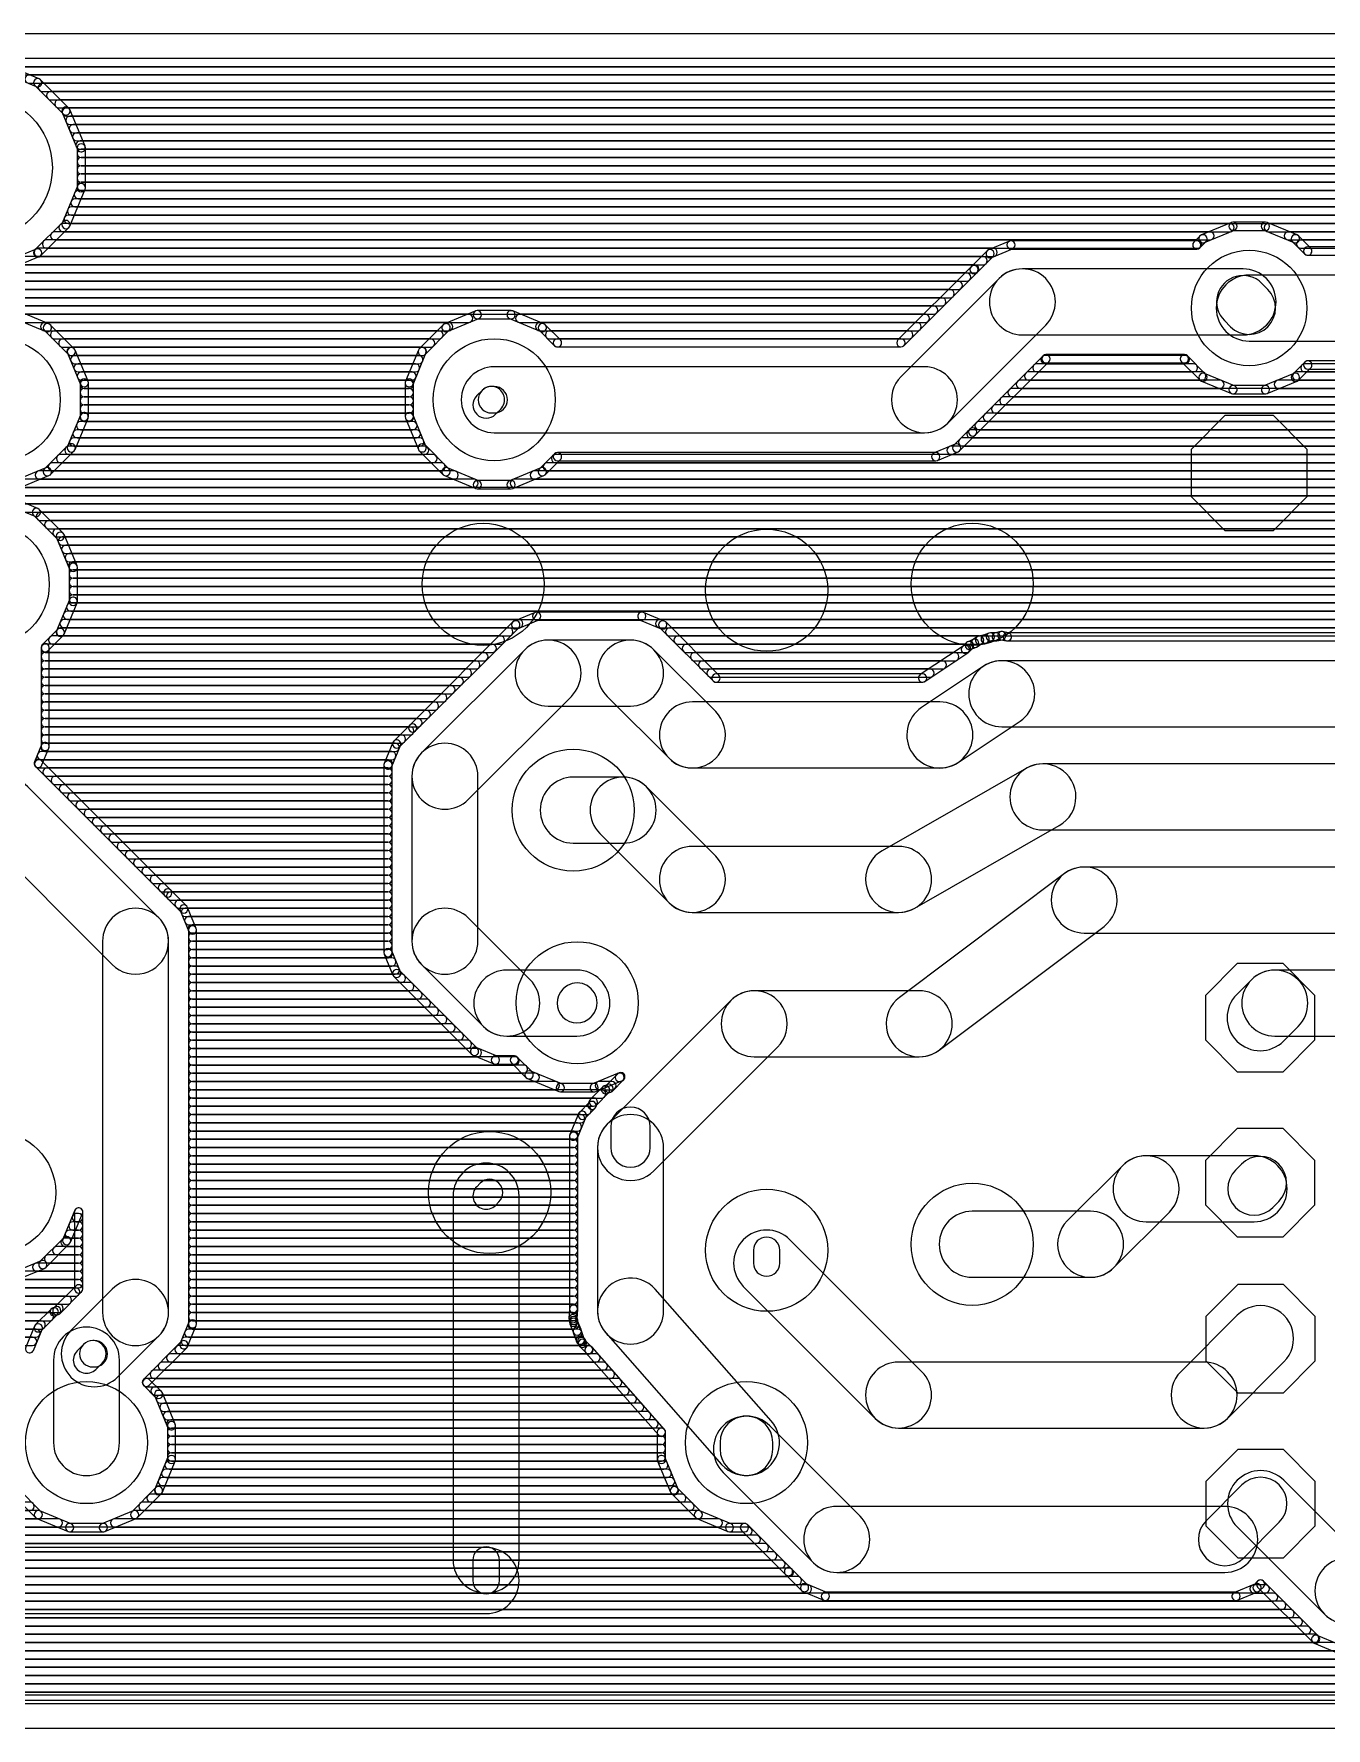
# Model space of a CAD drawing. Extents: x -0.1 to 53.1, y -1 to 25.1.
# Drawn here: x 12.09 to 31.98, y -1 to 25.08 of the extents above; entities that cross this region are included whole.
import ezdxf

# ---------------------------------------------------------------- set-up
doc = ezdxf.new("R2010")
doc.units = 0
for name, color, linetype in [('16', 174, 'CONTINUOUS'), ('17', 94, 'CONTINUOUS'), ('20', 178, 'CONTINUOUS')]:
    doc.layers.add(name, color=color, linetype=linetype)

# ---------------------------------------------------------------- blocks, each defined once
blk = doc.blocks.new('ROUNDP')
blk.add_circle((0, 0), 0.5)
blk = doc.blocks.new('OCTAGONP')
blk.add_lwpolyline([(-0.5, -0.2071), (-0.5, 0.2071), (-0.2071, 0.5), (0.2071, 0.5), (0.5, 0.2071), (0.5, -0.2071), (0.2071, -0.5), (-0.2071, -0.5)], close=True)

msp = doc.modelspace()

# ---------------------------------------------------------------- linework, layer by layer
at = {"layer": '16'}
for points in [[(9.5234, 24.572), (52.638, 24.572, 1), (52.638, 24.699), (9.5234, 24.699, 1)], [(12.1704, 24.3868), (11.6028, 24.6219, 1), (11.5542, 24.5046), (12.1218, 24.2694, 1)], [(11.7046, 24.4475), (50.5254, 24.4475, 1), (50.5254, 24.5745), (11.7046, 24.5745, 1)], [(12.0112, 24.3205), (50.2188, 24.3205, 1), (50.2188, 24.4475), (12.0112, 24.4475, 1)], [(12.6255, 23.9385), (12.191, 24.373, 1), (12.1012, 24.2832), (12.5357, 23.8487, 1)], [(12.2172, 24.1935), (50.0127, 24.1935, 1), (50.0127, 24.3205), (12.2172, 24.3205, 1)], [(12.3443, 24.0665), (49.8857, 24.0665, 1), (49.8857, 24.1935), (12.3443, 24.1935, 1)], [(12.4713, 23.9395), (49.7587, 23.9395, 1), (49.7587, 24.0665), (12.4713, 24.0665, 1)], [(12.8744, 23.3503), (12.6393, 23.9179, 1), (12.5219, 23.8693), (12.7571, 23.3017, 1)], [(12.5879, 23.8125), (49.6421, 23.8125, 1), (49.6421, 23.9395), (12.5879, 23.9395, 1)], [(12.6405, 23.6855), (49.5895, 23.6855, 1), (49.5895, 23.8125), (12.6405, 23.8125, 1)], [(12.6931, 23.5585), (49.5369, 23.5585, 1), (49.5369, 23.6855), (12.6931, 23.6855, 1)], [(12.7457, 23.4315), (49.4843, 23.4315, 1), (49.4843, 23.5585), (12.7457, 23.5585, 1)], [(12.7983, 23.3045), (49.4317, 23.3045, 1), (49.4317, 23.4315), (12.7983, 23.4315, 1)], [(12.8792, 22.7115), (12.8792, 23.326, 1), (12.7522, 23.326), (12.7522, 22.7115, 1)], [(12.8157, 23.1775), (49.4143, 23.1775, 1), (49.4143, 23.3045), (12.8157, 23.3045, 1)], [(12.8157, 23.0505), (49.4143, 23.0505, 1), (49.4143, 23.1775), (12.8157, 23.1775, 1)], [(12.8157, 22.9235), (49.4143, 22.9235, 1), (49.4143, 23.0505), (12.8157, 23.0505, 1)], [(12.6393, 22.1196), (12.8744, 22.6872, 1), (12.7571, 22.7358), (12.5219, 22.1682, 1)], [(12.8157, 22.7965), (49.4143, 22.7965, 1), (49.4143, 22.9235), (12.8157, 22.9235, 1)], [(12.8157, 22.6695), (36.077, 22.6695, 1), (36.077, 22.7965), (12.8157, 22.7965, 1)], [(12.7194, 22.4155), (35.7061, 22.4155, 1), (35.7061, 22.5425), (12.7194, 22.5425, 1)], [(12.772, 22.5425), (35.8331, 22.5425, 1), (35.8331, 22.6695), (12.772, 22.6695, 1)], [(12.191, 21.6645), (12.6255, 22.099, 1), (12.5357, 22.1888), (12.1012, 21.7543, 1)], [(12.6142, 22.1615), (35.4521, 22.1615, 1), (35.4521, 22.2885), (12.6142, 22.2885, 1)], [(12.6668, 22.2885), (35.5791, 22.2885, 1), (35.5791, 22.4155), (12.6668, 22.4155, 1)], [(30.5231, 22.1757), (30.061, 21.9843, 1), (30.1096, 21.867), (30.5717, 22.0584, 1)], [(31.0476, 22.1805), (30.5474, 22.1805, 1), (30.5474, 22.0535), (31.0476, 22.0535, 1)], [(31.534, 21.9843), (31.0719, 22.1757, 1), (31.0233, 22.0584), (31.4854, 21.867, 1)], [(12.2808, 21.7805), (30.0037, 21.7805, 1), (30.0037, 21.9075), (12.2808, 21.9075, 1)], [(12.4078, 21.9075), (30.1948, 21.9075, 1), (30.1948, 22.0345), (12.4078, 22.0345, 1)], [(12.5348, 22.0345), (30.5014, 22.0345, 1), (30.5014, 22.1615), (12.5348, 22.1615, 1)], [(30.0404, 21.9705), (29.9461, 21.8762, 1), (30.0359, 21.7864), (30.1302, 21.8807, 1)], [(31.0936, 22.0345), (34.8582, 22.0345, 1), (34.8582, 22.1615), (31.0936, 22.1615, 1)], [(31.4002, 21.9075), (34.7312, 21.9075, 1), (34.7312, 22.0345), (31.4002, 22.0345, 1)], [(31.7442, 21.7809), (31.5546, 21.9705, 1), (31.4648, 21.8807), (31.6544, 21.6911, 1)], [(31.5913, 21.7805), (34.6042, 21.7805, 1), (34.6042, 21.9075), (31.5913, 21.9075, 1)], [(11.6028, 21.4156), (12.1704, 21.6507, 1), (12.1218, 21.7681), (11.5542, 21.5329, 1)], [(11.8579, 21.5265), (26.7007, 21.5265, 1), (26.7007, 21.6535), (11.8579, 21.6535, 1)], [(12.1538, 21.6535), (26.8548, 21.6535, 1), (26.8548, 21.7805), (12.1538, 21.7805, 1)], [(26.7637, 21.7428), (26.5172, 21.4963, 1), (26.607, 21.4065), (26.8535, 21.653, 1)], [(27.1064, 21.89), (26.7843, 21.7566, 1), (26.8329, 21.6392), (27.155, 21.7726, 1)], [(29.991, 21.8948), (27.1307, 21.8948, 1), (27.1307, 21.7678), (29.991, 21.7678, 1)], [(34.4962, 21.7995), (31.6993, 21.7995, 1), (31.6993, 21.6725), (34.4962, 21.6725, 1)], [(9.4821, 21.2725), (26.4467, 21.2725, 1), (26.4467, 21.3995), (9.4821, 21.3995, 1)], [(9.4837, 21.3995), (26.5737, 21.3995, 1), (26.5737, 21.5265), (9.4837, 21.5265, 1)], [(26.1573, 19.0889), (27.6642, 20.5958, 1), (26.9458, 21.3142), (25.4389, 19.8073, 1)], [(26.5172, 21.4963), (25.3902, 20.3693, 1), (25.48, 20.2795), (26.607, 21.4065, 1)], [(26.4986, 21.4514), (26.4986, 21.4514, 1), (26.6256, 21.4514), (26.6256, 21.4514, 1)], [(27.305, 20.447), (30.7023, 20.447, 1), (30.7023, 21.463), (27.305, 21.463, 1)], [(9.479, 21.0185), (26.1927, 21.0185, 1), (26.1927, 21.1455), (9.479, 21.1455, 1)], [(9.4805, 21.1455), (26.3197, 21.1455, 1), (26.3197, 21.2725), (9.4805, 21.2725, 1)], [(30.7975, 20.3518), (35.3261, 20.3518, 1), (35.3261, 21.3678), (30.7975, 21.3678, 1)], [(30.4149, 20.6676), (30.5101, 20.5724, 1), (31.0849, 21.1471), (30.9896, 21.2424, 1)], [(9.4758, 20.7645), (25.9387, 20.7645, 1), (25.9387, 20.8915), (9.4758, 20.8915, 1)], [(9.4774, 20.8915), (26.0657, 20.8915, 1), (26.0657, 21.0185), (9.4774, 21.0185, 1)], [(12.3194, 20.6157), (11.8386, 20.8149, 1), (11.79, 20.6975), (12.2708, 20.4984, 1)], [(11.9476, 20.6375), (18.7806, 20.6375, 1), (18.7806, 20.7645), (11.9476, 20.7645, 1)], [(12.2542, 20.5105), (18.474, 20.5105, 1), (18.474, 20.6375), (12.2542, 20.6375, 1)], [(12.708, 20.234), (12.34, 20.602, 1), (12.2502, 20.5121), (12.6181, 20.1442, 1)], [(18.3882, 20.602), (18.0202, 20.234, 1), (18.11, 20.1442), (18.478, 20.5121, 1)], [(18.8896, 20.8149), (18.4088, 20.6157, 1), (18.4574, 20.4984), (18.9382, 20.6975, 1)], [(19.4343, 20.8197), (18.9139, 20.8197, 1), (18.9139, 20.6927), (19.4343, 20.6927, 1)], [(19.9394, 20.6157), (19.4586, 20.8149, 1), (19.41, 20.6975), (19.8908, 20.4984, 1)], [(19.5676, 20.6375), (25.8117, 20.6375, 1), (25.8117, 20.7645), (19.5676, 20.7645, 1)], [(19.8742, 20.5105), (25.6847, 20.5105, 1), (25.6847, 20.6375), (19.8742, 20.6375, 1)], [(20.1926, 20.3693), (19.96, 20.602, 1), (19.8702, 20.5121), (20.1028, 20.2795, 1)], [(12.4051, 20.3835), (18.3231, 20.3835, 1), (18.3231, 20.5105), (12.4051, 20.5105, 1)], [(12.5321, 20.2565), (18.1961, 20.2565, 1), (18.1961, 20.3835), (12.5321, 20.3835, 1)], [(20.0251, 20.3835), (25.5577, 20.3835, 1), (25.5577, 20.5105), (20.0251, 20.5105, 1)], [(25.4351, 20.3879), (20.1477, 20.3879, 1), (20.1477, 20.2609), (25.4351, 20.2609, 1)], [(12.6591, 20.1295), (18.0691, 20.1295, 1), (18.0691, 20.2565), (12.6591, 20.2565, 1)], [(12.9209, 19.7326), (12.7217, 20.2134, 1), (12.6044, 20.1648), (12.8035, 19.684, 1)], [(12.714, 20.0025), (18.0142, 20.0025, 1), (18.0142, 20.1295), (12.714, 20.1295, 1)], [(18.0065, 20.2134), (17.8073, 19.7326, 1), (17.9247, 19.684), (18.1238, 20.1648, 1)], [(26.5859, 18.9068), (27.7129, 20.0338, 1), (27.6231, 20.1236), (26.4961, 18.9966, 1)], [(27.6553, 20.0025), (29.8132, 20.0025, 1), (29.8132, 20.1295), (27.6553, 20.1295, 1)], [(27.668, 20.0152), (29.8005, 20.0152, 1), (29.8005, 20.1422), (27.668, 20.1422, 1)], [(29.7556, 20.0338), (30.0404, 19.749, 1), (30.1302, 19.8388), (29.8454, 20.1236, 1)], [(12.7666, 19.8755), (17.9616, 19.8755, 1), (17.9616, 20.0025), (12.7666, 20.0025, 1)], [(12.8192, 19.7485), (17.909, 19.7485, 1), (17.909, 19.8755), (12.8192, 19.8755, 1)], [(19.1741, 18.9401), (25.7981, 18.9401, 1), (25.7981, 19.9561), (19.1741, 19.9561, 1)], [(27.4013, 19.7485), (30.0672, 19.7485, 1), (30.0672, 19.8755), (27.4013, 19.8755, 1)], [(27.5283, 19.8755), (29.9402, 19.8755, 1), (29.9402, 20.0025), (27.5283, 20.0025, 1)], [(30.061, 19.7352), (30.5231, 19.5438, 1), (30.5717, 19.6611), (30.1096, 19.8525, 1)], [(31.0719, 19.5438), (31.534, 19.7352, 1), (31.4854, 19.8525), (31.0233, 19.6611, 1)], [(31.5546, 19.749), (31.7442, 19.9385, 1), (31.6544, 20.0284), (31.4648, 19.8388, 1)], [(31.5278, 19.7485), (34.9154, 19.7485, 1), (34.9154, 19.8755), (31.5278, 19.8755, 1)], [(31.6548, 19.8755), (34.7884, 19.8755, 1), (34.7884, 20.0025), (31.6548, 20.0025, 1)], [(31.6993, 19.92), (34.7439, 19.92, 1), (34.7439, 20.047), (31.6993, 20.047, 1)], [(12.9257, 19.1879), (12.9257, 19.7083, 1), (12.7987, 19.7083), (12.7987, 19.1879, 1)], [(12.8622, 19.6215), (17.866, 19.6215, 1), (17.866, 19.7485), (12.8622, 19.7485, 1)], [(12.8622, 19.4945), (17.866, 19.4945, 1), (17.866, 19.6215), (12.8622, 19.6215, 1)], [(17.8025, 19.7083), (17.8025, 19.1879, 1), (17.9295, 19.1879), (17.9295, 19.7083, 1)], [(18.9869, 19.5918), (18.9063, 19.5112, 1), (19.1937, 19.2238), (19.2743, 19.3044, 1)], [(19.1741, 19.6513), (19.1306, 19.6513, 1), (19.1306, 19.2449), (19.1741, 19.2449, 1)], [(27.1473, 19.4945), (43.0202, 19.4945, 1), (43.0202, 19.6215), (27.1473, 19.6215, 1)], [(27.2743, 19.6215), (30.3481, 19.6215, 1), (30.3481, 19.7485), (27.2743, 19.7485, 1)], [(30.5474, 19.5389), (31.0476, 19.5389, 1), (31.0476, 19.666), (30.5474, 19.666, 1)], [(31.2469, 19.6215), (42.8932, 19.6215, 1), (42.8932, 19.7485), (31.2469, 19.7485, 1)], [(12.8622, 19.3675), (17.866, 19.3675, 1), (17.866, 19.4945), (12.8622, 19.4945, 1)], [(12.8622, 19.2405), (17.866, 19.2405, 1), (17.866, 19.3675), (12.8622, 19.3675, 1)], [(26.8933, 19.2405), (43.2742, 19.2405, 1), (43.2742, 19.3675), (26.8933, 19.3675, 1)], [(27.0203, 19.3675), (43.1472, 19.3675, 1), (43.1472, 19.4945), (27.0203, 19.4945, 1)], [(12.7217, 18.6828), (12.9209, 19.1636, 1), (12.8035, 19.2122), (12.6044, 18.7314, 1)], [(12.8051, 18.9865), (17.9231, 18.9865, 1), (17.9231, 19.1135), (12.8051, 19.1135, 1)], [(12.8577, 19.1135), (17.8705, 19.1135, 1), (17.8705, 19.2405), (12.8577, 19.2405, 1)], [(17.8073, 19.1636), (18.0065, 18.6828, 1), (18.1238, 18.7314), (17.9247, 19.2122, 1)], [(26.6393, 18.9865), (43.5282, 18.9865, 1), (43.5282, 19.1135), (26.6393, 19.1135, 1)], [(26.7663, 19.1135), (43.4012, 19.1135, 1), (43.4012, 19.2405), (26.7663, 19.2405, 1)], [(12.6999, 18.7325), (18.0283, 18.7325, 1), (18.0283, 18.8595), (12.6999, 18.8595, 1)], [(12.7525, 18.8595), (17.9757, 18.8595, 1), (17.9757, 18.9865), (12.7525, 18.9865, 1)], [(26.3394, 18.6603), (26.5859, 18.9068, 1), (26.4961, 18.9966), (26.2496, 18.7501, 1)], [(26.3853, 18.7325), (43.7822, 18.7325, 1), (43.7822, 18.8595), (26.3853, 18.8595, 1)], [(26.5123, 18.8595), (43.6552, 18.8595, 1), (43.6552, 18.9865), (26.5123, 18.9865, 1)], [(26.6045, 18.9517), (26.6045, 18.9517, 1), (26.4775, 18.9517), (26.4775, 18.9517, 1)], [(12.34, 18.2942), (12.708, 18.6622, 1), (12.6181, 18.752), (12.2502, 18.384, 1)], [(12.4979, 18.4785), (18.2303, 18.4785, 1), (18.2303, 18.6055), (12.4979, 18.6055, 1)], [(12.6249, 18.6055), (18.1033, 18.6055, 1), (18.1033, 18.7325), (12.6249, 18.7325, 1)], [(18.0202, 18.6622), (18.3882, 18.2942, 1), (18.478, 18.384), (18.11, 18.752, 1)], [(19.96, 18.2942), (20.1926, 18.5269, 1), (20.1028, 18.6167), (19.8702, 18.384, 1)], [(20.1179, 18.4785), (38.6023, 18.4785, 1), (38.6023, 18.6055), (20.1179, 18.6055, 1)], [(20.1477, 18.5083), (25.9724, 18.5083, 1), (25.9724, 18.6353), (20.1477, 18.6353, 1)], [(25.9967, 18.5131), (26.3188, 18.6465, 1), (26.2702, 18.7639), (25.9481, 18.6305, 1)], [(26.2071, 18.6055), (43.9092, 18.6055, 1), (43.9092, 18.7325), (26.2071, 18.7325, 1)], [(11.8386, 18.0813), (12.3194, 18.2805, 1), (12.2708, 18.3978), (11.79, 18.1987, 1)], [(12.1716, 18.2245), (18.5566, 18.2245, 1), (18.5566, 18.3515), (12.1716, 18.3515, 1)], [(12.3709, 18.3515), (18.3573, 18.3515, 1), (18.3573, 18.4785), (12.3709, 18.4785, 1)], [(18.4088, 18.2805), (18.8896, 18.0813, 1), (18.9382, 18.1987), (18.4574, 18.3978, 1)], [(19.4586, 18.0813), (19.9394, 18.2805, 1), (19.8908, 18.3978), (19.41, 18.1987, 1)], [(19.7916, 18.2245), (38.3212, 18.2245, 1), (38.3212, 18.3515), (19.7916, 18.3515, 1)], [(19.9909, 18.3515), (38.4482, 18.3515, 1), (38.4482, 18.4785), (19.9909, 18.4785, 1)], [(11.177, 17.9705), (38.0672, 17.9705, 1), (38.0672, 18.0975), (11.177, 18.0975, 1)], [(11.865, 18.0975), (18.8632, 18.0975, 1), (18.8632, 18.2245), (11.865, 18.2245, 1)], [(18.9139, 18.0765), (19.4343, 18.0765, 1), (19.4343, 18.2035), (18.9139, 18.2035, 1)], [(19.485, 18.0975), (38.1942, 18.0975, 1), (38.1942, 18.2245), (19.485, 18.2245, 1)], [(12.1498, 17.7741), (11.669, 17.9733, 1), (11.6204, 17.8559), (12.1012, 17.6568, 1)], [(11.663, 17.8435), (37.9402, 17.8435, 1), (37.9402, 17.9705), (11.663, 17.9705, 1)], [(11.9696, 17.7165), (37.8132, 17.7165, 1), (37.8132, 17.8435), (11.9696, 17.8435, 1)], [(12.5384, 17.3924), (12.1704, 17.7604, 1), (12.0806, 17.6705), (12.4485, 17.3026, 1)], [(12.1879, 17.5895), (37.6862, 17.5895, 1), (37.6862, 17.7165), (12.1879, 17.7165, 1)], [(12.3149, 17.4625), (37.5592, 17.4625, 1), (37.5592, 17.5895), (12.3149, 17.5895, 1)], [(12.4419, 17.3355), (37.4322, 17.3355, 1), (37.4322, 17.4625), (12.4419, 17.4625, 1)], [(12.7513, 16.891), (12.5521, 17.3718, 1), (12.4348, 17.3232), (12.6339, 16.8424, 1)], [(12.5247, 17.2085), (37.3356, 17.2085, 1), (37.3356, 17.3355), (12.5247, 17.3355, 1)], [(12.5773, 17.0815), (37.283, 17.0815, 1), (37.283, 17.2085), (12.5773, 17.2085, 1)], [(12.6299, 16.9545), (37.2304, 16.9545, 1), (37.2304, 17.0815), (12.6299, 17.0815, 1)], [(12.6825, 16.8275), (37.2237, 16.8275, 1), (37.2237, 16.9545), (12.6825, 16.9545, 1)], [(12.7561, 16.3463), (12.7561, 16.8667, 1), (12.6291, 16.8667), (12.6291, 16.3463, 1)], [(12.6926, 16.7005), (37.1299, 16.7005, 1), (37.1299, 16.8275), (12.6926, 16.8275, 1)], [(12.6926, 16.5735), (37.0029, 16.5735, 1), (37.0029, 16.7005), (12.6926, 16.7005, 1)], [(12.6926, 16.4465), (36.8759, 16.4465, 1), (36.8759, 16.5735), (12.6926, 16.5735, 1)], [(12.6926, 16.3195), (36.7489, 16.3195, 1), (36.7489, 16.4465), (12.6926, 16.4465, 1)], [(12.5521, 15.8412), (12.7513, 16.322, 1), (12.6339, 16.3706), (12.4348, 15.8898, 1)], [(12.6026, 16.0655), (36.7297, 16.0655, 1), (36.7297, 16.1925), (12.6026, 16.1925, 1)], [(12.6552, 16.1925), (36.7297, 16.1925, 1), (36.7297, 16.3195), (12.6552, 16.3195, 1)], [(19.8039, 16.175), (19.4818, 16.0416, 1), (19.5304, 15.9242), (19.8525, 16.0576, 1)], [(21.4468, 16.1798), (19.8282, 16.1798, 1), (19.8282, 16.0528), (21.4468, 16.0528, 1)], [(21.7932, 16.0416), (21.4711, 16.175, 1), (21.4225, 16.0576), (21.7446, 15.9242, 1)], [(12.3057, 15.588), (12.5384, 15.8206, 1), (12.4485, 15.9104), (12.2159, 15.6778, 1)], [(12.4974, 15.8115), (19.3982, 15.8115, 1), (19.3982, 15.9385), (12.4974, 15.9385, 1)], [(12.55, 15.9385), (19.5523, 15.9385, 1), (19.5523, 16.0655), (12.55, 16.0655, 1)], [(19.4612, 16.0278), (17.8737, 14.4403, 1), (17.9635, 14.3505), (19.551, 15.938, 1)], [(21.7227, 15.9385), (36.7297, 15.9385, 1), (36.7297, 16.0655), (21.7227, 16.0655, 1)], [(22.6329, 15.2087), (21.8138, 16.0278, 1), (21.724, 15.938), (22.5431, 15.1189, 1)], [(21.8768, 15.8115), (36.7297, 15.8115, 1), (36.7297, 15.9385), (21.8768, 15.9385, 1)], [(12.3243, 14.1107), (12.3243, 15.6329, 1), (12.1973, 15.6329), (12.1973, 14.1107, 1)], [(12.2608, 15.5575), (19.1442, 15.5575, 1), (19.1442, 15.6845), (12.2608, 15.6845, 1)], [(12.3759, 15.6845), (19.2712, 15.6845, 1), (19.2712, 15.8115), (12.3759, 15.8115, 1)], [(19.6433, 15.5992), (18.0558, 14.0117, 1), (18.7742, 13.2933), (20.3617, 14.8808, 1)], [(20.0025, 14.732), (21.2725, 14.732, 1), (21.2725, 15.748), (20.0025, 15.748, 1)], [(20.9133, 14.8808), (21.8658, 13.9283, 1), (22.5842, 14.6467), (21.6317, 15.5992, 1)], [(22.0038, 15.6845), (26.646, 15.6845, 1), (26.646, 15.8115), (22.0038, 15.8115, 1)], [(22.1308, 15.5575), (26.4467, 15.5575, 1), (26.4467, 15.6845), (22.1308, 15.6845, 1)], [(26.394, 15.6563), (25.7345, 15.2166, 1), (25.8049, 15.111), (26.4644, 15.5507, 1)], [(26.4462, 15.7103), (26.3843, 15.6484, 1), (26.4741, 15.5586), (26.536, 15.6205, 1)], [(26.5485, 15.7579), (26.4668, 15.7241, 1), (26.5154, 15.6067), (26.5971, 15.6406, 1)], [(26.6112, 15.8011), (26.5376, 15.7521, 1), (26.6081, 15.6464), (26.6817, 15.6955, 1)], [(26.72, 15.8276), (26.6341, 15.8106, 1), (26.6588, 15.686), (26.7446, 15.703, 1)], [(26.7889, 15.8575), (26.708, 15.824, 1), (26.7566, 15.7066), (26.8375, 15.7401, 1)], [(26.9017, 15.8623), (26.8132, 15.8623, 1), (26.8132, 15.7353), (26.9017, 15.7353, 1)], [(26.9761, 15.8783), (26.8893, 15.8611, 1), (26.914, 15.7365), (27.0008, 15.7537, 1)], [(27.0867, 15.8611), (27.0009, 15.8782, 1), (26.976, 15.7537), (27.0618, 15.7365, 1)], [(33.5118, 15.8623), (27.0743, 15.8623, 1), (27.0743, 15.7353), (33.5118, 15.7353, 1)], [(12.2608, 15.4305), (19.0172, 15.4305, 1), (19.0172, 15.5575), (12.2608, 15.5575, 1)], [(12.2608, 15.3035), (18.8902, 15.3035, 1), (18.8902, 15.4305), (12.2608, 15.4305, 1)], [(22.2578, 15.4305), (26.265, 15.4305, 1), (26.265, 15.5575), (22.2578, 15.5575, 1)], [(22.3848, 15.3035), (26.0745, 15.3035, 1), (26.0745, 15.4305), (22.3848, 15.4305, 1)], [(26.7057, 15.3452), (25.7532, 14.7102, 1), (26.3168, 13.8648), (27.2693, 14.4998, 1)], [(33.3375, 15.4305), (26.9875, 15.4305, 1), (26.9875, 14.4145), (33.3375, 14.4145, 1)], [(12.2608, 15.1765), (18.7632, 15.1765, 1), (18.7632, 15.3035), (12.2608, 15.3035, 1)], [(12.2608, 15.0495), (18.6362, 15.0495, 1), (18.6362, 15.1765), (12.2608, 15.1765, 1)], [(22.5118, 15.1765), (25.884, 15.1765, 1), (25.884, 15.3035), (22.5118, 15.3035, 1)], [(25.7697, 15.2273), (22.588, 15.2273, 1), (22.588, 15.1003), (25.7697, 15.1003, 1)], [(12.2608, 14.9225), (18.5092, 14.9225, 1), (18.5092, 15.0495), (12.2608, 15.0495, 1)], [(12.2608, 14.7955), (18.3822, 14.7955, 1), (18.3822, 14.9225), (12.2608, 14.9225, 1)], [(12.2608, 14.6685), (18.2552, 14.6685, 1), (18.2552, 14.7955), (12.2608, 14.7955, 1)], [(12.2608, 14.5415), (18.1282, 14.5415, 1), (18.1282, 14.6685), (12.2608, 14.6685, 1)], [(26.035, 14.7955), (22.225, 14.7955, 1), (22.225, 13.7795), (26.035, 13.7795, 1)], [(12.2608, 14.4145), (18.0012, 14.4145, 1), (18.0012, 14.5415), (12.2608, 14.5415, 1)], [(12.2608, 14.2875), (17.8742, 14.2875, 1), (17.8742, 14.4145), (12.2608, 14.4145, 1)], [(17.8737, 14.4403), (17.6272, 14.1938, 1), (17.717, 14.104), (17.9635, 14.3505, 1)], [(12.2119, 13.8267), (12.3195, 14.0864, 1), (12.2021, 14.135), (12.0946, 13.8753, 1)], [(12.2551, 14.0335), (17.6506, 14.0335, 1), (17.6506, 14.1605), (12.2551, 14.1605, 1)], [(12.2608, 14.1605), (17.7472, 14.1605, 1), (17.7472, 14.2875), (12.2608, 14.2875, 1)], [(17.6134, 14.1732), (17.48, 13.8511, 1), (17.5974, 13.8025), (17.7308, 14.1246, 1)], [(17.907, 13.6525), (17.907, 11.1125, 1), (18.923, 11.1125), (18.923, 13.6525, 1)], [(14.1938, 11.9003), (12.1981, 13.8959, 1), (12.1083, 13.8061), (14.104, 11.8105, 1)], [(12.1613, 13.7795), (17.5454, 13.7795, 1), (17.5454, 13.9065), (12.1613, 13.9065, 1)], [(12.2025, 13.9065), (17.598, 13.9065, 1), (17.598, 14.0335), (12.2025, 14.0335, 1)], [(17.4752, 13.8268), (17.4752, 10.9382, 1), (17.6022, 10.9382), (17.6022, 13.8268, 1)], [(25.652, 11.6239), (27.8745, 12.8939, 1), (27.3705, 13.7761), (25.148, 12.5061, 1)], [(27.6225, 12.827), (33.02, 12.827, 1), (33.02, 13.843), (27.6225, 13.843, 1)], [(11.2753, 12.7713), (13.2933, 10.7533, 1), (14.0117, 11.4717), (11.9937, 13.4897, 1)], [(12.2883, 13.6525), (17.5387, 13.6525, 1), (17.5387, 13.7795), (12.2883, 13.7795, 1)], [(12.4153, 13.5255), (17.5387, 13.5255, 1), (17.5387, 13.6525), (12.4153, 13.6525, 1)], [(20.39, 12.6225), (21.1595, 12.6225, 1), (21.1595, 13.6385), (20.39, 13.6385, 1)], [(20.8003, 12.7713), (21.8658, 11.7058, 1), (22.5842, 12.4242), (21.5187, 13.4897, 1)], [(12.5423, 13.3985), (17.5387, 13.3985, 1), (17.5387, 13.5255), (12.5423, 13.5255, 1)], [(12.6693, 13.2715), (17.5387, 13.2715, 1), (17.5387, 13.3985), (12.6693, 13.3985, 1)], [(12.7963, 13.1445), (17.5387, 13.1445, 1), (17.5387, 13.2715), (12.7963, 13.2715, 1)], [(12.9233, 13.0175), (17.5387, 13.0175, 1), (17.5387, 13.1445), (12.9233, 13.1445, 1)], [(13.0503, 12.8905), (17.5387, 12.8905, 1), (17.5387, 13.0175), (13.0503, 13.0175, 1)], [(13.1773, 12.7635), (17.5387, 12.7635, 1), (17.5387, 12.8905), (13.1773, 12.8905, 1)], [(13.3043, 12.6365), (17.5387, 12.6365, 1), (17.5387, 12.7635), (13.3043, 12.7635, 1)], [(13.4313, 12.5095), (17.5387, 12.5095, 1), (17.5387, 12.6365), (13.4313, 12.6365, 1)], [(22.225, 11.557), (25.4, 11.557, 1), (25.4, 12.573), (22.225, 12.573, 1)], [(13.5583, 12.3825), (17.5387, 12.3825, 1), (17.5387, 12.5095), (13.5583, 12.5095, 1)], [(13.6853, 12.2555), (17.5387, 12.2555, 1), (17.5387, 12.3825), (13.6853, 12.3825, 1)], [(13.8123, 12.1285), (17.5387, 12.1285, 1), (17.5387, 12.2555), (13.8123, 12.2555, 1)], [(13.9393, 12.0015), (17.5387, 12.0015, 1), (17.5387, 12.1285), (13.9393, 12.1285, 1)], [(14.0663, 11.8745), (17.5387, 11.8745, 1), (17.5387, 12.0015), (14.0663, 12.0015, 1)], [(26.0223, 9.4361), (28.5623, 11.3411, 1), (27.9527, 12.1539), (25.4127, 10.2489, 1)], [(28.2575, 11.2395), (32.7025, 11.2395, 1), (32.7025, 12.2555), (28.2575, 12.2555, 1)], [(14.4403, 11.6538), (14.1938, 11.9003, 1), (14.104, 11.8105), (14.3505, 11.564, 1)], [(14.1933, 11.7475), (17.5387, 11.7475, 1), (17.5387, 11.8745), (14.1933, 11.8745, 1)], [(14.3203, 11.6205), (17.5387, 11.6205, 1), (17.5387, 11.7475), (14.3203, 11.7475, 1)], [(13.1445, 11.1125), (13.1445, 5.3975, 1), (14.1605, 5.3975), (14.1605, 11.1125, 1)], [(14.5875, 11.3111), (14.4541, 11.6332, 1), (14.3367, 11.5846), (14.4701, 11.2625, 1)], [(14.4169, 11.4935), (17.5387, 11.4935, 1), (17.5387, 11.6205), (14.4169, 11.6205, 1)], [(14.4695, 11.3665), (17.5387, 11.3665, 1), (17.5387, 11.4935), (14.4695, 11.4935, 1)], [(18.0558, 10.7533), (19.0083, 9.8008, 1), (19.7267, 10.5192), (18.7742, 11.4717, 1)], [(14.5221, 11.2395), (17.5387, 11.2395, 1), (17.5387, 11.3665), (14.5221, 11.3665, 1)], [(14.5923, 5.2232), (14.5923, 11.2868, 1), (14.4653, 11.2868), (14.4653, 5.2232, 1)], [(14.5288, 11.1125), (17.5387, 11.1125, 1), (17.5387, 11.2395), (14.5288, 11.2395, 1)], [(14.5288, 10.9855), (17.5387, 10.9855, 1), (17.5387, 11.1125), (14.5288, 11.1125, 1)], [(14.5288, 10.8585), (17.5454, 10.8585, 1), (17.5454, 10.9855), (14.5288, 10.9855, 1)], [(17.48, 10.9139), (17.6134, 10.5918, 1), (17.7308, 10.6404), (17.5974, 10.9625, 1)], [(14.5288, 10.7315), (17.598, 10.7315, 1), (17.598, 10.8585), (14.5288, 10.8585, 1)], [(14.5288, 10.6045), (17.6506, 10.6045, 1), (17.6506, 10.7315), (14.5288, 10.7315, 1)], [(14.5288, 10.4775), (17.7472, 10.4775, 1), (17.7472, 10.6045), (14.5288, 10.6045, 1)], [(14.5288, 10.3505), (17.8742, 10.3505, 1), (17.8742, 10.4775), (14.5288, 10.4775, 1)], [(17.6272, 10.5712), (18.8262, 9.3722, 1), (18.916, 9.462), (17.717, 10.661, 1)], [(19.3675, 9.652), (20.447, 9.652, 1), (20.447, 10.668), (19.3675, 10.668, 1)], [(20.6625, 9.9445), (20.668, 9.95, 1), (20.237, 10.381), (20.2315, 10.3755, 1)], [(30.8323, 10.5192), (30.6075, 10.2945, 1), (31.326, 9.576), (31.5507, 9.8008, 1)], [(37.465, 10.668), (31.1915, 10.668, 1), (31.1915, 9.652), (37.465, 9.652, 1)], [(14.5288, 10.2235), (18.0012, 10.2235, 1), (18.0012, 10.3505), (14.5288, 10.3505, 1)], [(14.5288, 10.0965), (18.1282, 10.0965, 1), (18.1282, 10.2235), (14.5288, 10.2235, 1)], [(21.6317, 7.5783), (23.5367, 9.4833, 1), (22.8183, 10.2017), (20.9133, 8.2967, 1)], [(23.1775, 9.3345), (25.7175, 9.3345, 1), (25.7175, 10.3505), (23.1775, 10.3505, 1)], [(14.5288, 9.9695), (18.2552, 9.9695, 1), (18.2552, 10.0965), (14.5288, 10.0965, 1)], [(14.5288, 9.8425), (18.3822, 9.8425, 1), (18.3822, 9.9695), (14.5288, 9.9695, 1)], [(14.5288, 9.7155), (18.5092, 9.7155, 1), (18.5092, 9.8425), (14.5288, 9.8425, 1)], [(14.5288, 9.5885), (18.6362, 9.5885, 1), (18.6362, 9.7155), (14.5288, 9.7155, 1)], [(14.5288, 9.4615), (18.7632, 9.4615, 1), (18.7632, 9.5885), (14.5288, 9.5885, 1)], [(14.5288, 9.3345), (18.9172, 9.3345, 1), (18.9172, 9.4615), (14.5288, 9.4615, 1)], [(18.8468, 9.3584), (19.1689, 9.225, 1), (19.2175, 9.3424), (18.8954, 9.4758, 1)], [(14.5288, 9.2075), (19.4971, 9.2075, 1), (19.4971, 9.3345), (14.5288, 9.3345, 1)], [(14.5288, 9.0805), (19.6241, 9.0805, 1), (19.6241, 9.2075), (14.5288, 9.2075, 1)], [(19.1932, 9.2202), (19.4844, 9.2202, 1), (19.4844, 9.3472), (19.1932, 9.3472, 1)], [(19.4395, 9.2388), (19.6666, 9.0116, 1), (19.7564, 9.1014), (19.5293, 9.3286, 1)], [(14.5288, 8.9535), (19.807, 8.9535, 1), (19.807, 9.0805), (14.5288, 9.0805, 1)], [(14.5288, 8.8265), (20.1136, 8.8265, 1), (20.1136, 8.9535), (14.5288, 8.9535, 1)], [(19.6872, 8.9979), (20.168, 8.7987, 1), (20.2166, 8.9161), (19.7358, 9.1152, 1)], [(20.1923, 8.7939), (20.7127, 8.7939, 1), (20.7127, 8.9209), (20.1923, 8.9209, 1)], [(20.8463, 8.8705), (20.657, 8.6812, 1), (20.7468, 8.5914), (20.9361, 8.7807, 1)], [(20.737, 8.7987), (21.1474, 8.9687, 1), (21.0988, 9.0861), (20.6884, 8.9161, 1)], [(20.7914, 8.8265), (20.9857, 8.8265, 1), (20.9857, 8.9535), (20.7914, 8.9535, 1)], [(20.9184, 8.9056), (20.8669, 8.8843, 1), (20.9155, 8.767), (20.967, 8.7883, 1)], [(21.0782, 9.0723), (20.8978, 8.8918, 1), (20.9876, 8.802), (21.168, 8.9825, 1)], [(21.098, 8.9535), (21.1127, 8.9535, 1), (21.1127, 9.0805), (21.098, 9.0805, 1)], [(14.5288, 8.6995), (20.8286, 8.6995, 1), (20.8286, 8.8265), (14.5288, 8.8265, 1)], [(14.5288, 8.5725), (20.7018, 8.5725, 1), (20.7018, 8.6995), (14.5288, 8.6995, 1)], [(20.6357, 8.6297), (20.4847, 8.4788, 1), (20.5745, 8.389), (20.7255, 8.5399, 1)], [(20.6432, 8.6606), (20.6219, 8.6091, 1), (20.7392, 8.5605), (20.7605, 8.612, 1)], [(14.5288, 8.4455), (20.6047, 8.4455, 1), (20.6047, 8.5725), (14.5288, 8.5725, 1)], [(14.5288, 8.3185), (20.5081, 8.3185, 1), (20.5081, 8.4455), (14.5288, 8.4455, 1)], [(20.4709, 8.4582), (20.3375, 8.1361, 1), (20.4549, 8.0875), (20.5883, 8.4096, 1)], [(20.7645, 7.9375), (20.7645, 5.4205, 1), (21.7805, 5.4205), (21.7805, 7.9375, 1)], [(20.9677, 8.255), (20.9677, 7.9375, 1), (21.5773, 7.9375), (21.5773, 8.255, 1)], [(14.5288, 8.1915), (20.4555, 8.1915, 1), (20.4555, 8.3185), (14.5288, 8.3185, 1)], [(14.5288, 8.0645), (20.4029, 8.0645, 1), (20.4029, 8.1915), (14.5288, 8.1915, 1)], [(20.3327, 8.1118), (20.3327, 5.4482, 1), (20.4597, 5.4482), (20.4597, 8.1118, 1)], [(14.5288, 7.9375), (20.3962, 7.9375, 1), (20.3962, 8.0645), (14.5288, 8.0645, 1)], [(14.5288, 7.8105), (20.3962, 7.8105, 1), (20.3962, 7.9375), (14.5288, 7.9375, 1)], [(14.5288, 7.6835), (20.3962, 7.6835, 1), (20.3962, 7.8105), (14.5288, 7.8105, 1)], [(14.5288, 7.5565), (20.3962, 7.5565, 1), (20.3962, 7.6835), (14.5288, 7.6835, 1)], [(19.558, 1.5875), (19.558, 7.191, 1), (18.542, 7.191), (18.542, 1.5875, 1)], [(28.7142, 6.0883), (29.5692, 6.9433, 1), (28.8508, 7.6617), (27.9958, 6.8067, 1)], [(29.21, 6.7945), (30.874, 6.7945, 1), (30.874, 7.8105), (29.21, 7.8105, 1)], [(31.1614, 7.0151), (31.2541, 7.1079, 1), (30.6794, 7.6826), (30.5866, 7.5899, 1)], [(14.5288, 7.4295), (20.3962, 7.4295, 1), (20.3962, 7.5565), (14.5288, 7.5565, 1)], [(14.5288, 7.3025), (20.3962, 7.3025, 1), (20.3962, 7.4295), (14.5288, 7.4295, 1)], [(14.5288, 7.1755), (20.3962, 7.1755, 1), (20.3962, 7.3025), (14.5288, 7.3025, 1)], [(19.1937, 7.0473), (19.2472, 7.1008, 1), (18.9598, 7.3882), (18.9063, 7.3347, 1)], [(14.5288, 7.0485), (20.3962, 7.0485, 1), (20.3962, 7.1755), (14.5288, 7.1755, 1)], [(14.5288, 6.9215), (20.3962, 6.9215, 1), (20.3962, 7.0485), (14.5288, 7.0485, 1)], [(12.6511, 6.4792), (12.8349, 6.9228, 1), (12.7175, 6.9714), (12.5338, 6.5278, 1)], [(12.6867, 6.6675), (12.7762, 6.6675, 1), (12.7762, 6.7945), (12.6867, 6.7945, 1)], [(12.7393, 6.7945), (12.7762, 6.7945, 1), (12.7762, 6.9215), (12.7393, 6.9215, 1)], [(12.7127, 6.9471), (12.7127, 5.7605, 1), (12.8397, 5.7605), (12.8397, 6.9471, 1)], [(14.5288, 6.7945), (20.3962, 6.7945, 1), (20.3962, 6.9215), (14.5288, 6.9215, 1)], [(14.5288, 6.6675), (20.3962, 6.6675, 1), (20.3962, 6.7945), (14.5288, 6.7945, 1)], [(26.5335, 5.9395), (28.355, 5.9395, 1), (28.355, 6.9555), (26.5335, 6.9555, 1)], [(12.2694, 6.0906), (12.6374, 6.4586, 1), (12.5475, 6.5484), (12.1796, 6.1804, 1)], [(12.5659, 6.4135), (12.7762, 6.4135, 1), (12.7762, 6.5405), (12.5659, 6.5405, 1)], [(12.6341, 6.5405), (12.7762, 6.5405, 1), (12.7762, 6.6675), (12.6341, 6.6675, 1)], [(14.5288, 6.5405), (20.3962, 6.5405, 1), (20.3962, 6.6675), (14.5288, 6.6675, 1)], [(14.5288, 6.4135), (20.3962, 6.4135, 1), (20.3962, 6.5405), (14.5288, 6.5405, 1)], [(23.0093, 5.7998), (25.0408, 3.7683, 1), (25.7592, 4.4867), (23.7277, 6.5182, 1)], [(23.1653, 6.3555), (23.1653, 6.159, 1), (23.5717, 6.159), (23.5717, 6.3555, 1)], [(12.3119, 6.1595), (12.7762, 6.1595, 1), (12.7762, 6.2865), (12.3119, 6.2865, 1)], [(12.4389, 6.2865), (12.7762, 6.2865, 1), (12.7762, 6.4135), (12.4389, 6.4135, 1)], [(14.5288, 6.2865), (20.3962, 6.2865, 1), (20.3962, 6.4135), (14.5288, 6.4135, 1)], [(14.5288, 6.1595), (20.3962, 6.1595, 1), (20.3962, 6.2865), (14.5288, 6.2865, 1)], [(11.768, 5.8777), (12.2488, 6.0769, 1), (12.2002, 6.1942), (11.7194, 5.9951, 1)], [(11.8224, 5.9055), (12.7762, 5.9055, 1), (12.7762, 6.0325), (11.8224, 6.0325, 1)], [(12.129, 6.0325), (12.7762, 6.0325, 1), (12.7762, 6.1595), (12.129, 6.1595, 1)], [(14.5288, 6.0325), (20.3962, 6.0325, 1), (20.3962, 6.1595), (14.5288, 6.1595, 1)], [(14.5288, 5.9055), (20.3962, 5.9055, 1), (20.3962, 6.0325), (14.5288, 6.0325, 1)], [(9.4445, 5.7785), (12.7762, 5.7785, 1), (12.7762, 5.9055), (9.4445, 5.9055, 1)], [(9.4445, 5.6515), (12.7307, 5.6515, 1), (12.7307, 5.7785), (9.4445, 5.7785, 1)], [(12.7313, 5.8054), (12.395, 5.4691, 1), (12.4848, 5.3792), (12.8211, 5.7156, 1)], [(13.2933, 5.7567), (12.6583, 5.1217, 1), (13.3767, 4.4033), (14.0117, 5.0383, 1)], [(14.5288, 5.7785), (20.3962, 5.7785, 1), (20.3962, 5.9055), (14.5288, 5.9055, 1)], [(14.5288, 5.6515), (20.3962, 5.6515, 1), (20.3962, 5.7785), (14.5288, 5.7785, 1)], [(20.8913, 5.0847), (22.6758, 3.0592, 1), (23.4382, 3.7308), (21.6537, 5.7563, 1)], [(9.4445, 5.5245), (12.6037, 5.5245, 1), (12.6037, 5.6515), (9.4445, 5.6515, 1)], [(9.4445, 5.3975), (12.4767, 5.3975, 1), (12.4767, 5.5245), (9.4445, 5.5245, 1)], [(12.4156, 5.4828), (12.3763, 5.4666, 1), (12.4249, 5.3492), (12.4642, 5.3655, 1)], [(14.5288, 5.5245), (20.3962, 5.5245, 1), (20.3962, 5.6515), (14.5288, 5.6515, 1)], [(14.5288, 5.3975), (20.3962, 5.3975, 1), (20.3962, 5.5245), (14.5288, 5.5245, 1)], [(20.3328, 5.4522), (20.3236, 5.3059, 1), (20.4503, 5.2978), (20.4596, 5.4442, 1)], [(30.4632, 3.7683), (31.3317, 4.6368, 1), (30.6133, 5.3552), (29.7448, 4.4867, 1)], [(9.4445, 5.2705), (12.3267, 5.2705, 1), (12.3267, 5.3975), (9.4445, 5.3975, 1)], [(9.4445, 5.1435), (12.1997, 5.1435, 1), (12.1997, 5.2705), (9.4445, 5.2705, 1)], [(12.0954, 5.1857), (11.962, 4.8636, 1), (12.0794, 4.815), (12.2128, 5.1371, 1)], [(12.3557, 5.4528), (12.1092, 5.2063, 1), (12.199, 5.1165), (12.4455, 5.363, 1)], [(14.4541, 4.8768), (14.5875, 5.1989, 1), (14.4701, 5.2475), (14.3367, 4.9254, 1)], [(14.5221, 5.1435), (20.4124, 5.1435, 1), (20.4124, 5.2705), (14.5221, 5.2705, 1)], [(14.5288, 5.2705), (20.389, 5.2705, 1), (20.389, 5.3975), (14.5288, 5.3975, 1)], [(20.3269, 5.2813), (20.3361, 5.2542, 1), (20.4563, 5.2953), (20.447, 5.3224, 1)], [(20.3327, 5.2748), (20.3327, 5.2462, 1), (20.4597, 5.2462), (20.4597, 5.2748, 1)], [(20.3375, 5.2219), (20.3936, 5.0865, 1), (20.511, 5.1351), (20.4549, 5.2705, 1)], [(9.4445, 5.0165), (12.1204, 5.0165, 1), (12.1204, 5.1435), (9.4445, 5.1435, 1)], [(9.4445, 4.8895), (12.0678, 4.8895, 1), (12.0678, 5.0165), (9.4445, 5.0165, 1)], [(13.405, 3.395), (13.405, 4.665, 1), (12.389, 4.665), (12.389, 3.395, 1)], [(13.0407, 4.5213), (13.1382, 4.6188, 1), (12.8508, 4.9062), (12.7533, 4.8087, 1)], [(13.0175, 4.9657), (12.9945, 4.9657, 1), (12.9945, 4.5593), (13.0175, 4.5593, 1)], [(13.863, 4.2789), (14.4403, 4.8562, 1), (14.3505, 4.946), (13.7732, 4.3687, 1)], [(14.4169, 4.8895), (20.5165, 4.8895, 1), (20.5165, 5.0165), (14.4169, 5.0165, 1)], [(14.4695, 5.0165), (20.4628, 5.0165, 1), (20.4628, 5.1435), (14.4695, 5.1435, 1)], [(20.3922, 5.0902), (20.4397, 4.9515, 1), (20.5598, 4.9926), (20.5124, 5.1313, 1)], [(20.4521, 4.93), (20.471, 4.9086, 1), (20.5663, 4.9925), (20.5474, 5.014, 1)], [(20.46, 4.9262), (20.4709, 4.8998, 1), (20.5883, 4.9484), (20.5773, 4.9748, 1)], [(20.4847, 4.8792), (20.5884, 4.7756, 1), (20.6782, 4.8654), (20.5745, 4.969, 1)], [(14.1933, 4.6355), (20.7403, 4.6355, 1), (20.7403, 4.7625), (14.1933, 4.7625, 1)], [(14.3203, 4.7625), (20.6277, 4.7625, 1), (20.6277, 4.8895), (14.3203, 4.8895, 1)], [(20.5856, 4.7785), (21.7013, 3.5122, 1), (21.7965, 3.5961), (20.6809, 4.8624, 1)], [(13.9393, 4.3815), (20.9641, 4.3815, 1), (20.9641, 4.5085), (13.9393, 4.5085, 1)], [(14.0663, 4.5085), (20.8522, 4.5085, 1), (20.8522, 4.6355), (14.0663, 4.6355, 1)], [(25.4, 3.6195), (30.104, 3.6195, 1), (30.104, 4.6355), (25.4, 4.6355, 1)], [(14.0509, 4.1809), (13.863, 4.3687, 1), (13.7732, 4.2789), (13.961, 4.0911, 1)], [(13.8239, 4.2545), (21.0759, 4.2545, 1), (21.0759, 4.3815), (13.8239, 4.3815, 1)], [(13.9509, 4.1275), (21.1878, 4.1275, 1), (21.1878, 4.2545), (13.9509, 4.2545, 1)], [(14.2638, 3.6795), (14.0646, 4.1603, 1), (13.9473, 4.1117), (14.1464, 3.6309, 1)], [(14.0358, 4.0005), (21.2997, 4.0005, 1), (21.2997, 4.1275), (14.0358, 4.1275, 1)], [(14.0884, 3.8735), (21.4116, 3.8735, 1), (21.4116, 4.0005), (14.0884, 4.0005, 1)], [(14.141, 3.7465), (21.5235, 3.7465, 1), (21.5235, 3.8735), (14.141, 3.8735, 1)], [(14.1936, 3.6195), (21.6354, 3.6195, 1), (21.6354, 3.7465), (14.1936, 3.7465, 1)], [(14.2686, 3.1348), (14.2686, 3.6552, 1), (14.1416, 3.6552), (14.1416, 3.1348, 1)], [(22.6978, 2.9363), (24.0883, 1.5458, 1), (24.8067, 2.2642), (23.4162, 3.6547, 1)], [(22.6506, 3.395), (22.6506, 3.2955, 1), (23.4634, 3.2955), (23.4634, 3.395, 1)], [(14.2051, 3.4925), (21.7473, 3.4925, 1), (21.7473, 3.6195), (14.2051, 3.6195, 1)], [(14.2051, 3.3655), (21.7489, 3.3655, 1), (21.7489, 3.4925), (14.2051, 3.4925, 1)], [(21.6854, 3.5542), (21.6854, 3.1348, 1), (21.8124, 3.1348), (21.8124, 3.5542, 1)], [(14.0646, 2.6297), (14.2638, 3.1105, 1), (14.1464, 3.1591), (13.9473, 2.6783, 1)], [(14.2051, 3.2385), (21.7489, 3.2385, 1), (21.7489, 3.3655), (14.2051, 3.3655, 1)], [(14.2051, 3.1115), (21.7489, 3.1115, 1), (21.7489, 3.2385), (14.2051, 3.2385, 1)], [(21.6902, 3.1105), (21.8894, 2.6297, 1), (22.0067, 2.6783), (21.8076, 3.1591, 1)], [(14.1165, 2.8575), (21.8375, 2.8575, 1), (21.8375, 2.9845), (14.1165, 2.9845, 1)], [(14.1691, 2.9845), (21.7849, 2.9845, 1), (21.7849, 3.1115), (14.1691, 3.1115, 1)], [(32.6765, 1.4705), (31.3317, 2.8152, 1), (30.6133, 2.0968), (31.958, 0.752, 1)], [(11.7431, 2.6091), (12.1111, 2.2411, 1), (12.2009, 2.3309), (11.8329, 2.6989, 1)], [(13.6829, 2.2411), (14.0509, 2.6091, 1), (13.961, 2.6989), (13.5931, 2.3309, 1)], [(14.0113, 2.6035), (21.9427, 2.6035, 1), (21.9427, 2.7305), (14.0113, 2.7305, 1)], [(14.0639, 2.7305), (21.8901, 2.7305, 1), (21.8901, 2.8575), (14.0639, 2.8575, 1)], [(21.9031, 2.6091), (22.2711, 2.2411, 1), (22.3609, 2.3309), (21.9929, 2.6989, 1)], [(30.7089, 1.6176), (31.2599, 2.1686, 1), (30.6851, 2.7434), (30.1341, 2.1924, 1)], [(9.4445, 2.3495), (12.0291, 2.3495, 1), (12.0291, 2.4765), (9.4445, 2.4765, 1)], [(9.4445, 2.2225), (12.1561, 2.2225, 1), (12.1561, 2.3495), (9.4445, 2.3495, 1)], [(12.1317, 2.2274), (12.6125, 2.0282, 1), (12.6611, 2.1456), (12.1803, 2.3447, 1)], [(13.1815, 2.0282), (13.6623, 2.2274, 1), (13.6137, 2.3447), (13.1329, 2.1456, 1)], [(13.6379, 2.2225), (22.3161, 2.2225, 1), (22.3161, 2.3495), (13.6379, 2.3495, 1)], [(13.7649, 2.3495), (22.1891, 2.3495, 1), (22.1891, 2.4765), (13.7649, 2.4765, 1)], [(13.8919, 2.4765), (22.0621, 2.4765, 1), (22.0621, 2.6035), (13.8919, 2.6035, 1)], [(22.2917, 2.2274), (22.7725, 2.0282, 1), (22.8211, 2.1456), (22.3403, 2.3447, 1)], [(24.4475, 1.397), (30.4215, 1.397, 1), (30.4215, 2.413), (24.4475, 2.413, 1)], [(9.4445, 2.0955), (12.4627, 2.0955, 1), (12.4627, 2.2225), (9.4445, 2.2225, 1)], [(9.4445, 1.9685), (23.0812, 1.9685, 1), (23.0812, 2.0955), (9.4445, 2.0955, 1)], [(12.6368, 2.0234), (13.1572, 2.0234, 1), (13.1572, 2.1504), (12.6368, 2.1504, 1)], [(13.3313, 2.0955), (22.6227, 2.0955, 1), (22.6227, 2.2225), (13.3313, 2.2225, 1)], [(22.7968, 2.0234), (23.0263, 2.0234, 1), (23.0263, 2.1504), (22.7968, 2.1504, 1)], [(22.9814, 2.042), (23.6597, 1.3637, 1), (23.7495, 1.4535), (23.0712, 2.1318, 1)], [(9.4445, 1.8415), (23.2082, 1.8415, 1), (23.2082, 1.9685), (9.4445, 1.9685, 1)], [(9.4445, 1.7145), (23.3352, 1.7145, 1), (23.3352, 1.8415), (9.4445, 1.8415, 1)], [(9.4445, 1.5875), (23.4622, 1.5875, 1), (23.4622, 1.7145), (9.4445, 1.7145, 1)], [(9.4445, 1.4605), (23.5892, 1.4605, 1), (23.5892, 1.5875), (9.4445, 1.5875, 1)], [(11.7475, 0.762), (19.05, 0.762, 1), (19.05, 1.778), (11.7475, 1.778, 1)], [(19.2532, 1.27), (19.2532, 1.5875, 1), (18.8468, 1.5875), (18.8468, 1.27, 1)], [(49.8475, 1.6193), (32.3173, 1.6193, 1), (32.3173, 0.6033), (49.8475, 0.6033, 1)], [(9.4445, 1.3335), (23.7162, 1.3335, 1), (23.7162, 1.4605), (9.4445, 1.4605, 1)], [(9.4445, 1.2065), (23.8432, 1.2065, 1), (23.8432, 1.3335), (9.4445, 1.3335, 1)], [(23.6597, 1.3637), (23.9062, 1.1172, 1), (23.996, 1.207), (23.7495, 1.4535, 1)], [(9.4445, 1.0795), (23.9972, 1.0795, 1), (23.9972, 1.2065), (9.4445, 1.2065, 1)], [(9.4445, 0.9525), (31.1732, 0.9525, 1), (31.1732, 1.0795), (9.4445, 1.0795, 1)], [(23.9268, 1.1034), (24.2489, 0.97, 1), (24.2975, 1.0874), (23.9754, 1.2208, 1)], [(24.2732, 0.9652), (30.5958, 0.9652, 1), (30.5958, 1.0922), (24.2732, 1.0922, 1)], [(30.6201, 0.97), (30.9422, 1.1034, 1), (30.8936, 1.2208), (30.5715, 1.0874, 1)], [(30.8717, 1.0795), (31.0462, 1.0795, 1), (31.0462, 1.2065), (30.8717, 1.2065, 1)], [(30.9628, 1.1172), (31.0174, 1.1718, 1), (30.9276, 1.2616), (30.873, 1.207, 1)], [(30.9276, 1.1718), (31.776, 0.3235, 1), (31.8658, 0.4133), (31.0174, 1.2616, 1)], [(9.4445, 0.8255), (31.3002, 0.8255, 1), (31.3002, 0.9525), (9.4445, 0.9525, 1)], [(9.4445, 0.6985), (31.4272, 0.6985, 1), (31.4272, 0.8255), (9.4445, 0.8255, 1)], [(9.4445, 0.5715), (31.5542, 0.5715, 1), (31.5542, 0.6985), (9.4445, 0.6985, 1)], [(9.4445, 0.4445), (31.6812, 0.4445, 1), (31.6812, 0.5715), (9.4445, 0.5715, 1)], [(9.4445, 0.3175), (31.8082, 0.3175, 1), (31.8082, 0.4445), (9.4445, 0.4445, 1)], [(9.4445, 0.1905), (32.0969, 0.1905, 1), (32.0969, 0.3175), (9.4445, 0.3175, 1)], [(31.7966, 0.3097), (32.1186, 0.1763, 1), (32.1672, 0.2936), (31.8452, 0.427, 1)], [(9.4445, 0.0635), (52.638, 0.0635, 1), (52.638, 0.1905), (9.4445, 0.1905, 1)], [(9.4445, -0.0635), (52.638, -0.0635, 1), (52.638, 0.0635), (9.4445, 0.0635, 1)], [(9.4445, -0.1905), (52.638, -0.1905, 1), (52.638, -0.0635), (9.4445, -0.0635, 1)], [(9.4445, -0.3175), (52.638, -0.3175, 1), (52.638, -0.1905), (9.4445, -0.1905, 1)], [(9.4445, -0.4445), (52.638, -0.4445, 1), (52.638, -0.3175), (9.4445, -0.3175, 1)], [(9.4445, -0.5715), (52.638, -0.5715, 1), (52.638, -0.4445), (9.4445, -0.4445, 1)], [(52.638, -0.492), (9.4445, -0.492, 1), (9.4445, -0.619), (52.638, -0.619, 1)]]:
    msp.add_lwpolyline(points, format="xyb", close=True, dxfattribs=at)
at = {"layer": '20'}
for p, q in [((53.0825, 25.08), (9, 25.08)), ((9, -1), (53.0825, -1))]:
    msp.add_line(p, q, dxfattribs=at)
msp.add_circle((11.2713, 23.0188), 1.1, dxfattribs=at)

# ---------------------------------------------------------------- block references
at = {"layer": '17'}
for name, p, xscale, yscale, rotation in [('ROUNDP', (30.7975, 20.8598), 1.778, 1.778, 270), ('OCTAGONP', (30.7975, 18.3198), 1.778, 1.778, 270), ('ROUNDP', (11.3845, 16.6065), 1.8796, 1.8796, 180), ('ROUNDP', (19.0045, 16.6065), 1.8796, 1.8796, 180), ('ROUNDP', (26.5335, 16.6075), 1.8796, 1.8796, 270), ('ROUNDP', (23.3685, 16.5155), 1.8796, 1.8796, 270), ('OCTAGONP', (30.9668, 9.9352), 1.6764, 1.6764, 270), ('ROUNDP', (11.4835, 7.2445), 1.8796, 1.8796, 180), ('ROUNDP', (19.1035, 7.2445), 1.8796, 1.8796, 180), ('OCTAGONP', (30.9668, 7.3953), 1.6764, 1.6764, 270), ('ROUNDP', (26.5335, 6.4475), 1.8796, 1.8796, 270), ('ROUNDP', (23.3685, 6.3555), 1.8796, 1.8796, 270), ('OCTAGONP', (30.9725, 4.996), 1.6764, 1.6764, 90), ('ROUNDP', (12.897, 3.395), 1.8796, 1.8796, 180), ('ROUNDP', (23.057, 3.395), 1.8796, 1.8796, 180), ('OCTAGONP', (30.9725, 2.456), 1.6764, 1.6764, 90)]:
    msp.add_blockref(name, p, dxfattribs=dict(at, xscale=xscale, yscale=yscale, rotation=rotation))
at = {"layer": '17', "xscale": 1.8796, "yscale": 1.8796}
for p in [(11.5541, 19.4481), (19.1741, 19.4481), (20.39, 13.1305), (20.4525, 10.1655)]:
    msp.add_blockref('ROUNDP', p, dxfattribs=at)

doc.saveas('drawing.dxf')
